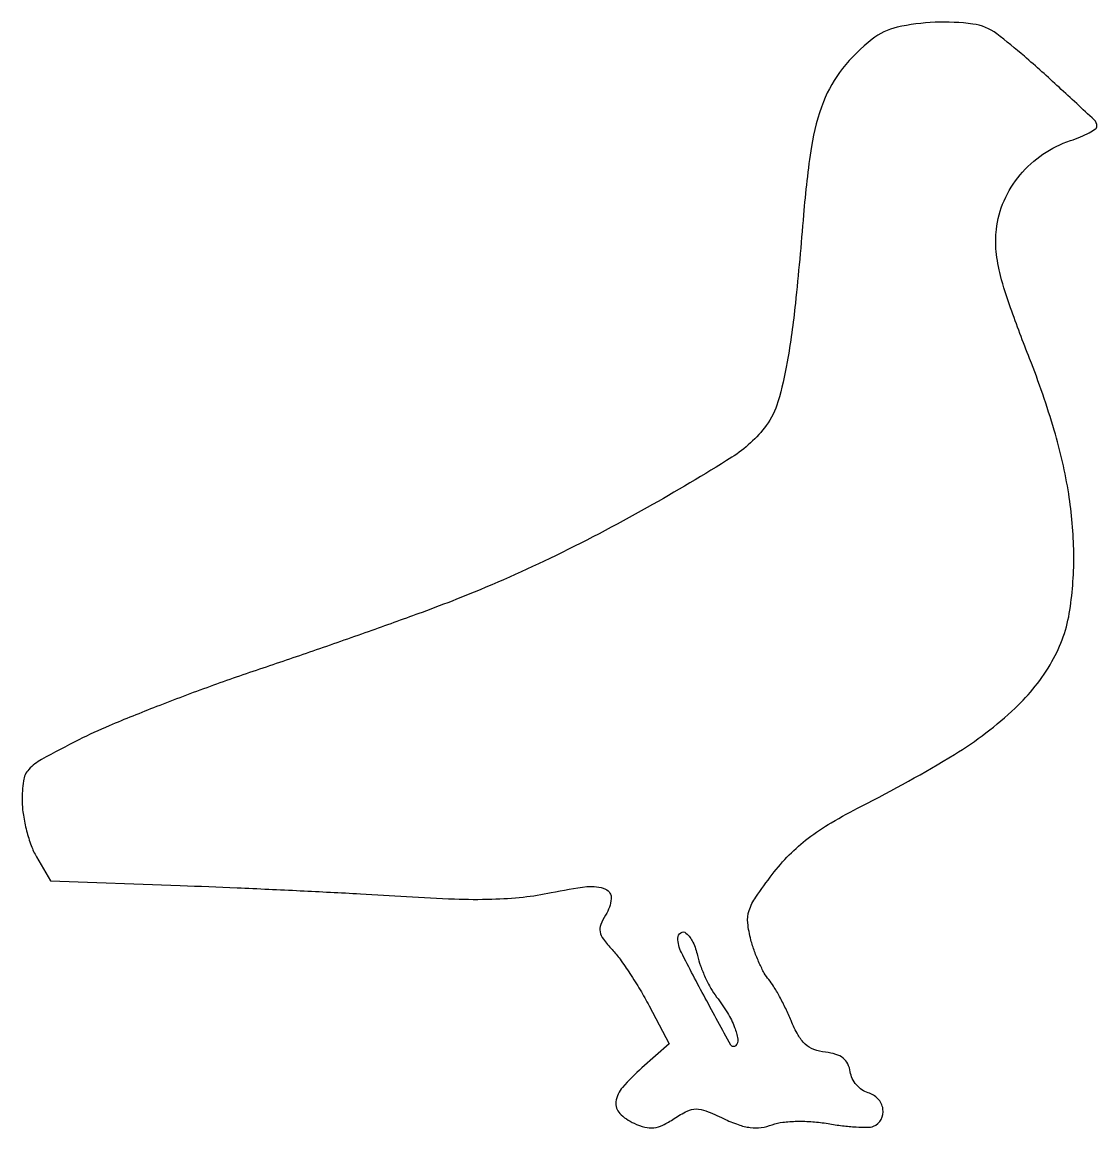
# Model space of a CAD drawing. Extents: x 0 to 136, y 0 to 140.
import ezdxf

# ---------------------------------------------------------------- set-up
doc = ezdxf.new("R2010")
doc.units = 0

msp = doc.modelspace()

# ---------------------------------------------------------------- linework, layer by layer
for points in [[(107.568767, 137.875432, 0.058289), (103.833099, 134.157912, 0.074882), (101.419683, 129.961312, 0.05518), (99.898449, 124.292313, 0.017949), (98.893205, 115.667098, -0.005632), (97.867802, 104.478797, -0.018113), (96.832695, 97.073624, -0.026177), (95.665777, 92.031888, -0.090631), (94.183015, 89.043311, -0.092261), (89.828763, 85.023607, -0.012595), (79.139195, 78.669921, -0.015167), (66.825677, 72.2475, -0.018872), (55, 67.069861, -0.006313), (50.655302, 65.422973, -0.002142), (44.296875, 63.134959, -0.002129), (37.248981, 60.666636, -0.002448), (30.5, 58.372135, 0.006321), (23.842599, 56.051088, 0.005848), (17.070312, 53.503523, 0.005845), (11.094541, 51.094621, 0.019405), (7.25, 49.314279, 0.006792), (2.538771, 46.8251, 0.081367), (0.921811, 45.564902, 0.151851), (0.23462, 44.123918, 0.040426), (0.073088, 41.554414, 0.034875), (0.228941, 39.782822, 0.024031), (0.640262, 37.809734, 0.024305), (1.22283, 35.940857, 0.04467), (1.901257, 34.5), (3.656337, 31.5), (20.078168, 30.898967, -0.001788), (27.256001, 30.610549, -0.001292), (35.255713, 30.239722, -0.001305), (42.856183, 29.847821, -0.002841), (48.685962, 29.498734, 0.007612), (54.74024, 29.194148, 0.015573), (59.494055, 29.17561, 0.019392), (63.446054, 29.436918, 0.026083), (66.988227, 29.997502, -0.021739), (71.505499, 30.752664, -0.12904), (73.857488, 30.434417, -0.333086), (74.579271, 29.220924, -0.113427), (73.868003, 27.160247, 0.045953), (73.258707, 25.950013, 0.141579), (73.17419, 25.04655, 0.115102), (73.582406, 24.125541, 0.025419), (74.699039, 22.792349, -0.03059), (75.690435, 21.58352, -0.011125), (76.948685, 19.758023, -0.010983), (78.240274, 17.694554, -0.012881), (79.370224, 15.68177), (81.914173, 10.86354), (78.457086, 7.828178, 0.03222), (76.003888, 5.37717, 0.145931), (75.167116, 3.560361, 0.235028), (75.652543, 2.094957, 0.090675), (77.459036, 0.836711, 0.044209), (78.826937, 0.354116, 0.092215), (79.950259, 0.278857, 0.083964), (81.092389, 0.612913, 0.032), (82.539486, 1.433915, -0.028434), (84.191273, 2.386671, -0.117158), (85.306494, 2.651423, -0.095506), (86.538655, 2.413684, -0.015508), (88.782706, 1.432871, 0.026079), (90.636388, 0.668913, 0.053359), (92.164811, 0.307564, 0.063608), (93.550223, 0.30965, 0.05629), (94.952257, 0.654257, -0.058533), (96.259596, 0.969398, -0.024848), (98.060447, 1.095526, -0.023739), (100.0569, 1.041149, -0.025175), (102, 0.796914, 0.013589), (103.814508, 0.526019, 0.015988), (105.545312, 0.371484, 0.014985), (107.003815, 0.331939, 0.089231), (107.75, 0.468378, 0.181861), (108.724591, 1.320805, 0.165243), (108.944733, 2.644116, 0.14699), (108.309333, 3.94429, 0.143105), (107.056193, 4.695556, -0.089037), (106.290121, 5.050034, -0.064351), (105.593435, 5.685549, -0.063097), (105.068352, 6.492736, -0.077433), (104.806193, 7.351937, 0.080118), (104.496253, 8.348648, 0.11099), (103.90794, 9.072527, 0.093965), (102.985067, 9.552857, 0.04465), (101.667911, 9.824344, -0.061849), (100.210761, 10.177179, -0.095904), (99.112509, 10.854051, -0.078693), (98.205673, 11.998254, -0.030405), (97.318325, 13.824344, 0.013934), (96.641856, 15.341587, 0.012851), (95.864417, 16.860901, 0.012966), (95.102014, 18.178382, 0.041011), (94.499803, 19, -0.054011), (93.934239, 19.81515, -0.019022), (93.3008, 21.091716, -0.018627), (92.705738, 22.558854, -0.020771), (92.245062, 24.014351, -0.041271), (91.84952, 26.15759, -0.104106), (92.018818, 27.726969, -0.071996), (92.856514, 29.423425, -0.012773), (94.943726, 32.298404, -0.031856), (97.089893, 34.759281, -0.03428), (99.482331, 36.863453, -0.029917), (102.412955, 38.838551, -0.016315), (106.219276, 40.920848, 0.019822), (117.978322, 47.461323, 0.051888), (125.656806, 53.309677, 0.073565), (130.309529, 59.190539, 0.093676), (132.583665, 65.70935, 0.04038), (133.07685, 72.936671, 0.036571), (132.435906, 80.39789, 0.032551), (130.601294, 88.455058, 0.021129), (127.493629, 97.492078, -0.006298), (125.074916, 103.901026, -0.02397), (123.810115, 107.98483, -0.038128), (123.265929, 111.041418, -0.053103), (123.282963, 113.818087, -0.075624), (124.260429, 117.445689, -0.070501), (126.287618, 120.715816, -0.06948), (129.17534, 123.333343, -0.069825), (132.664945, 125.054437, 0.01838), (133.942699, 125.528878, 0.027204), (135.020328, 126.04503, 0.025717), (135.819907, 126.538009, 0.246539), (136, 126.881051, 0.207352), (135.660762, 127.663903, 0.002178), (131.21756, 131.791744, 0.007541), (126.834183, 135.708066, 0.016393), (123.329498, 138.549824, 0.129616), (120.313503, 139.792177, 0.043956), (115.534676, 140.007809, 0.044164), (110.729053, 139.374483, 0.112272)], [(85.489686, 22.04696, 0.032875), (85.865627, 20.749029, 0.020646), (86.464946, 19.286644, 0.020706), (87.177204, 17.890139, 0.035249), (87.898924, 16.79696, -0.02641), (89.272922, 14.793653, -0.043722), (90.184331, 12.958613, -0.054907), (90.583794, 11.480154, -0.239313), (90.310823, 10.644156, -0.499184), (89.695523, 10.731236, -0.002832), (86.460223, 16.67384, -0.00524), (83.44358, 22.434377, -0.117491), (83.003081, 24.25, -0.250186), (83.364322, 24.933501, -0.342328), (84.031688, 24.889821, -0.100095), (84.913671, 23.720591, -0.057698)]]:
    msp.add_lwpolyline(points, format="xyb", close=True)

doc.saveas('drawing.dxf')
